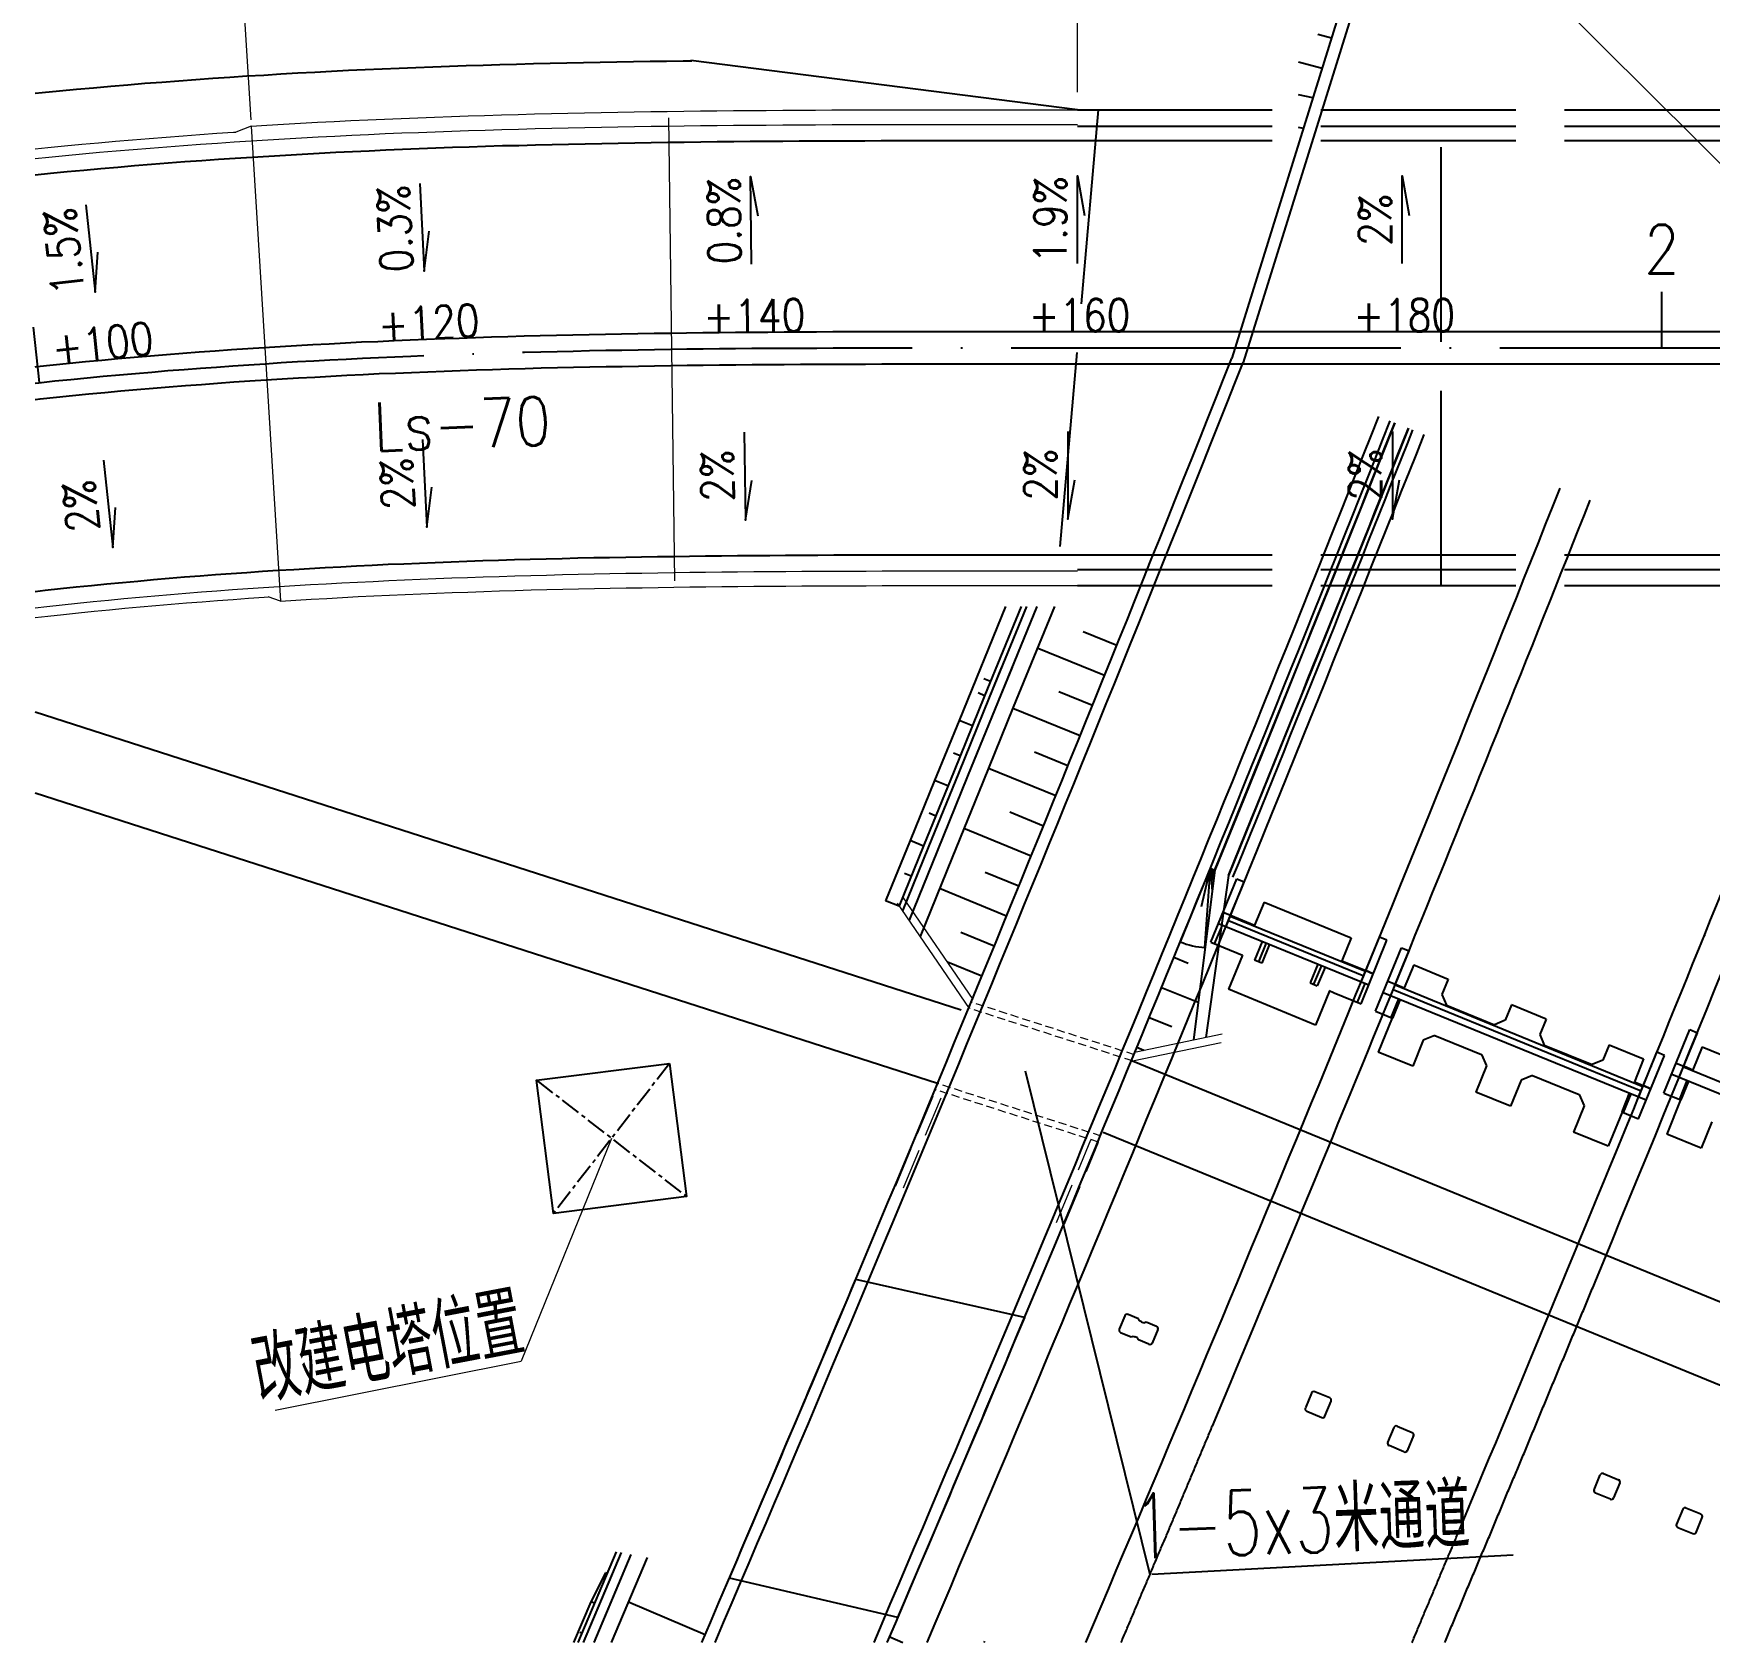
# Model space of a CAD drawing. Header units: millimetres. Extents: x 536322 to 537268, y -176210 to -175465.
# Drawn here: x 536424.3 to 536527.5, y -176041.5 to -175942.4 of the extents above; entities that cross this region are included whole.
import ezdxf
from ezdxf.enums import TextEntityAlignment as Align

# ---------------------------------------------------------------- set-up
doc = ezdxf.new("R2010")
doc.units = ezdxf.units.MM
doc.header["$MEASUREMENT"] = 0
for name, pattern in [('ACAD_ISO02W100', [15, 12, -3]), ('ACAD_ISO04W100', [30, 24, -3, 0, -3]), ('CENTER', [2, 1.25, -0.25, 0.25, -0.25]), ('DASH', [0.35, 0.25, -0.1]), ('HIDDEN', [0.375, 0.25, -0.125])]:
    doc.linetypes.add(name, pattern=pattern)
for name, color, linetype in [('0-文字', 7, 'Continuous'), ('0-段落划分', 2, 'Continuous'), ('canshu', 1, 'Continuous'), ('LMBG-数据', 7, 'Continuous'), ('ql', 7, 'Continuous'), ('station', 6, 'Continuous'), ('zhix', 5, 'ACAD_ISO04W100'), ('分隔带', 3, 'Continuous'), ('桥-立柱', 5, 'Continuous'), ('桥梁', 6, 'Continuous'), ('虚线', 11, 'ACAD_ISO02W100'), ('路基边线', 1, 'Continuous'), ('路面边线', 7, 'Continuous')]:
    doc.layers.add(name, color=color, linetype=linetype)
doc.layers.add('标注', color=4, linetype='Continuous', lineweight=15)
doc.layers.add('隧道', color=6, linetype='Continuous', lineweight=5)
doc.styles.add('GTF_XW', font='simplex1.shx', dxfattribs={"width": 0.7, "bigfont": 'hztxt.shx'})
doc.styles.get("Standard").update_dxf_attribs({"font": 'simplex1.shx', "width": 0.8, "bigfont": 'HZTXT.shx'})

# ---------------------------------------------------------------- blocks, each defined once
blk = doc.blocks.new('LMBG.RZHP..11主线正向')
at = {"layer": 'LMBG-数据', "style": 'GTF_XW', "width": 0.85}
blk.add_attdef('ZRZH', (0.2, -0.2), '', height=0.4, rotation=270, dxfattribs=at)
blk = doc.blocks.new('LMBG.ZXUP..11主线正向')
at = {"layer": 'LMBG-数据', "lineweight": -2}
blk.add_lwpolyline([(-0.54, 0.8), (0.54, 0.8), (0.053, 0.886)], dxfattribs=at)
at = {"layer": 'LMBG-数据', "lineweight": -2, "style": 'GTF_XW', "width": 0.85}
for tag, p in [('ZXCDKD', (0, 1.206)), ('ZXCDPD', (0, 0.468))]:
    blk.add_attdef(tag, text='', height=0.4, rotation=180, dxfattribs=at).set_placement(p, align=Align.MIDDLE)
blk = doc.blocks.new('LMBG.ZXDP..11主线正向')
at = {"layer": 'LMBG-数据', "lineweight": -2}
blk.add_lwpolyline([(0.54, 0.8), (-0.54, 0.8), (-0.053, 0.886)], dxfattribs=at)
at = {"layer": 'LMBG-数据', "lineweight": -2, "style": 'GTF_XW', "width": 0.85}
for tag, p in [('ZXCDKD', (0, 1.206)), ('ZXCDPD', (0, 0.468))]:
    blk.add_attdef(tag, text='', height=0.4, rotation=180, dxfattribs=at).set_placement(p, align=Align.MIDDLE)
blk = doc.blocks.new('LMBG.YXDP..11主线正向')
at = {"layer": 'LMBG-数据', "color": 0, "linetype": 'ByBlock', "lineweight": -2}
blk.add_lwpolyline([(-0.541, 0.683), (0.539, 0.683), (0.052, 0.768)], dxfattribs=at)
at = {"layer": 'LMBG-数据', "color": 0, "linetype": 'ByBlock', "lineweight": -2, "style": 'GTF_XW', "width": 0.85}
for tag, p in [('YXCDKD', (-0.007, 1.063)), ('YXCDPD', (-0.011, 0.344))]:
    blk.add_attdef(tag, text='', height=0.4, rotation=180, dxfattribs=at).set_placement(p, align=Align.MIDDLE)

msp = doc.modelspace()

# ---------------------------------------------------------------- linework, layer by layer
at = {"color": 8, "linetype": 'CENTER'}
for p, q in [((536463.46, -176005.81), (536456.31, -176015.05)), ((536455.27, -176006.85), (536464.51, -176014.01))]:
    msp.add_line(p, q, dxfattribs=at)
at = {"color": 8}
msp.add_lwpolyline([(536463.46, -176005.81), (536464.51, -176014.01), (536456.31, -176015.05), (536455.27, -176006.85)], close=True, dxfattribs=at)
at = {"layer": '0-段落划分', "color": 8}
for p, q in [((536526.59, -175871), (536498.09, -175962.38)), ((536527.37, -175871), (536498.79, -175962.66))]:
    msp.add_line(p, q, dxfattribs=at)
at = {"layer": '0-段落划分', "color": 8, "linetype": 'Continuous'}
for p, q in [((536504.23, -175942.69), (536503.39, -175942.45)), ((536491.01, -175980.08), (536488.93, -175979.23)), ((536490.26, -175981.93), (536486.1, -175980.24)), ((536482.87, -175983.17), (536482.46, -175983)), ((536483.22, -175982.3), (536482.82, -175982.13)), ((536489.51, -175983.78), (536487.43, -175982.94)), ((536488.76, -175985.64), (536484.6, -175983.95)), ((536482.12, -175985.02), (536481.3, -175984.69)), ((536481.36, -175986.87), (536480.95, -175986.7)), ((536488, -175987.49), (536485.93, -175986.65)), ((536487.25, -175989.34), (536483.1, -175987.65)), ((536480.61, -175988.72), (536479.79, -175988.39)), ((536479.86, -175990.58), (536479.45, -175990.41)), ((536486.49, -175991.2), (536484.42, -175990.35)), ((536479.1, -175992.43), (536478.28, -175992.09)), ((536485.74, -175993.05), (536481.59, -175991.35)), ((536478.35, -175994.28), (536477.94, -175994.11)), ((536484.98, -175994.9), (536482.91, -175994.05)), ((536496.77, -175993.79), (536494.92, -175998.33)), ((536497.05, -175993.91), (536495.73, -176004.37)), ((536496.77, -175993.79), (536496.21, -175996.18)), ((536496.77, -175993.79), (536496.41, -175998.68)), ((536497.89, -175994.25), (536496.49, -176004.21)), ((536496.77, -175993.79), (536496.89, -175995.18)), ((536496.77, -175993.79), (536496.97, -175994.58)), ((536496.77, -175993.79), (536497, -175994.33)), ((536496.77, -175993.79), (536497.02, -175994.18)), ((536496.77, -175993.79), (536497.03, -175994.09)), ((536496.77, -175993.79), (536497.04, -175994.01)), ((536496.77, -175993.79), (536497.05, -175993.96)), ((536496.77, -175993.79), (536497.05, -175993.91)), ((536484.22, -175996.75), (536480.09, -175995.05)), ((536477.6, -175996.14), (536476.77, -175995.8)), ((536483.46, -175998.6), (536481.4, -175997.75)), ((536494.53, -175999.28), (536495.41, -175999.63)), ((536482.7, -176000.45), (536480.59, -175999.58)), ((536493.77, -176001.13), (536496.02, -176002.05)), ((536493.01, -176002.98), (536494.39, -176003.54)), ((536492.25, -176004.82), (536492.68, -176005)), ((536459.61, -176037.22), (536459.51, -176037.18)), ((536458.83, -176039.06), (536458.62, -176038.97)), ((536465.65, -176041.01), (536460.93, -176038.98)), ((536458.05, -176040.9), (536457.94, -176040.86)), ((536477.02, -176041.13), (536477.82, -176041.47))]:
    msp.add_line(p, q, dxfattribs=at)
at = {"layer": '0-段落划分', "color": 8, "linetype": 'Continuous', "flags": 128}
for points in [[(536508.13, -175966.37), (536506.29, -175971), (536504.44, -175975.63), (536502.58, -175980.25), (536500.72, -175984.87), (536498.85, -175989.49), (536498.85, -175989.49)], [(536508.13, -175966.37), (536506.29, -175971), (536504.44, -175975.63), (536502.58, -175980.25), (536500.72, -175984.87), (536498.85, -175989.49), (536498.85, -175989.49)], [(536508.97, -175966.7), (536507.13, -175971.33), (536505.28, -175975.96), (536503.42, -175980.59), (536501.55, -175985.21), (536499.68, -175989.83), (536499.68, -175989.83)], [(536508.97, -175966.7), (536507.13, -175971.33), (536505.28, -175975.96), (536503.42, -175980.59), (536501.55, -175985.21), (536499.68, -175989.83), (536499.68, -175989.83)], [(536484.16, -175977.67), (536481.3, -175984.69), (536479.79, -175988.39), (536478.28, -175992.09), (536476.77, -175995.8)], [(536485.12, -175977.67), (536482.87, -175983.17), (536482.87, -175983.17)], [(536485.44, -175977.67), (536483.15, -175983.28), (536483.15, -175983.28)], [(536486.09, -175977.67), (536483.7, -175983.5), (536483.7, -175983.5)], [(536487.17, -175977.67), (536484.63, -175983.88), (536484.63, -175983.88)], [(536483.91, -175981.41), (536483.15, -175983.28), (536483.15, -175983.28)], [(536484.56, -175981.42), (536483.7, -175983.5), (536483.7, -175983.5)], [(536482.87, -175983.17), (536480.99, -175987.79), (536479.11, -175992.41), (536477.61, -175996.11)], [(536483.15, -175983.28), (536481.27, -175987.9), (536479.39, -175992.52), (536477.81, -175996.41)], [(536483.7, -175983.5), (536481.82, -175988.13), (536479.95, -175992.75), (536478.22, -175997)], [(536484.63, -175983.88), (536482.75, -175988.5), (536480.87, -175993.13), (536478.9, -175997.99)], [(536498.85, -175989.49), (536497.05, -175993.91)], [(536498.85, -175989.49), (536497.05, -175993.91)], [(536499.68, -175989.83), (536497.89, -175994.25)], [(536499.68, -175989.83), (536497.89, -175994.25)], [(536460.17, -176035.89), (536457.81, -176041.47)], [(536460.47, -176035.94), (536458.14, -176041.47)], [(536461.08, -176036.06), (536458.79, -176041.47)], [(536462.08, -176036.24), (536459.87, -176041.47)], [(536459.51, -176037.18), (536458.62, -176038.97), (536457.54, -176041.47)], [(536459.89, -176037.34), (536458.14, -176041.47)], [(536460.44, -176037.57), (536458.79, -176041.47)], [(536482.86, -176041.38), (536482.82, -176041.47)]]:
    msp.add_lwpolyline(points, dxfattribs=at)
at = {"layer": '0-段落划分', "color": 8, "flags": 128}
for points in [[(536511.21, -176041.47, -0.000005), (536511.25, -176041.38, -0.000024), (536511.42, -176040.97, -0.000025), (536511.59, -176040.56, -0.000025), (536511.77, -176040.15, -0.000025), (536511.94, -176039.75, -0.000025), (536512.11, -176039.34, -0.000025), (536512.28, -176038.93, -0.000026), (536512.45, -176038.52, -0.000026), (536512.62, -176038.11, -0.000026), (536512.8, -176037.7, -0.000026), (536512.97, -176037.29, -0.000026), (536513.14, -176036.88, -0.000027), (536513.31, -176036.47, -0.000027), (536513.48, -176036.06, -0.000027), (536513.65, -176035.66, -0.000027), (536513.83, -176035.25, -0.000027), (536514, -176034.84, -0.000027), (536514.17, -176034.43, -0.000028), (536514.34, -176034.02, -0.000028), (536514.51, -176033.61, -0.000028), (536514.68, -176033.2, -0.000028), (536514.85, -176032.79, -0.000028), (536515.02, -176032.38, -0.000029), (536515.19, -176031.97, -0.000029), (536515.37, -176031.56, -0.000029), (536515.54, -176031.15, -0.000029), (536515.71, -176030.75, -0.000029), (536515.88, -176030.34, -0.00003), (536516.05, -176029.93, -0.00003), (536516.22, -176029.52, -0.00003), (536516.39, -176029.11, -0.00003), (536516.56, -176028.7, -0.00003), (536516.73, -176028.29, -0.000031), (536516.9, -176027.88, -0.000031), (536517.07, -176027.47, -0.000031), (536517.24, -176027.06, -0.000031), (536517.41, -176026.65, -0.000031), (536517.58, -176026.24, -0.000032), (536517.75, -176025.83, -0.000032), (536517.92, -176025.42, -0.000032), (536518.09, -176025.01, -0.000032), (536518.26, -176024.6, -0.000032), (536518.43, -176024.2, -0.000033), (536518.6, -176023.79, -0.000033), (536518.77, -176023.38, -0.000033), (536518.94, -176022.97, -0.000033), (536519.11, -176022.56, -0.000033), (536519.28, -176022.15, -0.000033), (536519.45, -176021.74, -0.000034), (536519.62, -176021.33, -0.000034), (536519.79, -176020.92, -0.000034), (536519.96, -176020.51, -0.000034), (536520.13, -176020.1, -0.000034), (536520.3, -176019.69, -0.000035), (536520.47, -176019.28)], [(536491.28, -176041.47, -0.000006), (536491.31, -176041.39, -0.000024), (536491.46, -176041.03, -0.000025), (536491.62, -176040.67, -0.000025), (536491.77, -176040.32, -0.000025), (536491.92, -176039.96, -0.000025), (536492.07, -176039.6, -0.000025), (536492.22, -176039.24, -0.000025), (536492.37, -176038.89, -0.000026), (536492.52, -176038.53, -0.000026), (536492.68, -176038.17, -0.000026), (536492.83, -176037.81, -0.000026), (536492.98, -176037.46, -0.000026), (536493.13, -176037.1, -0.000026), (536493.28, -176036.74, -0.000027), (536493.43, -176036.39, -0.000027), (536493.58, -176036.03, -0.000027), (536493.73, -176035.67, -0.000027), (536493.88, -176035.31, -0.000027), (536494.04, -176034.96, -0.000027), (536494.19, -176034.6, -0.000028), (536494.34, -176034.24, -0.000028), (536494.49, -176033.88, -0.000028), (536494.64, -176033.53, -0.000028), (536494.79, -176033.17, -0.000028), (536494.94, -176032.81, -0.000028), (536495.09, -176032.45, -0.000029), (536495.24, -176032.1, -0.000029), (536495.39, -176031.74, -0.000029), (536495.54, -176031.38, -0.000029), (536495.69, -176031.02, -0.000029), (536495.84, -176030.67, -0.000029), (536495.99, -176030.31, -0.00003), (536496.14, -176029.95, -0.00003), (536496.29, -176029.59, -0.00003), (536496.44, -176029.23, -0.00003), (536496.59, -176028.88, -0.00003), (536496.74, -176028.52, -0.00003), (536496.89, -176028.16)], [(536509.19, -176041.47, -0.000007), (536509.24, -176041.37, -0.000027), (536509.39, -176041.02, -0.000028), (536509.54, -176040.66, -0.000028), (536509.69, -176040.3, -0.000028), (536509.84, -176039.94, -0.000028), (536509.99, -176039.58, -0.000028), (536510.14, -176039.22, -0.000028), (536510.3, -176038.86, -0.000029), (536510.45, -176038.5, -0.000029), (536510.6, -176038.14, -0.000029), (536510.75, -176037.78, -0.000029), (536510.9, -176037.42, -0.000029), (536511.05, -176037.06, -0.000029), (536511.2, -176036.7, -0.00003), (536511.35, -176036.34, -0.00003), (536511.51, -176035.99, -0.00003), (536511.66, -176035.63, -0.00003), (536511.81, -176035.27, -0.00003), (536511.96, -176034.91, -0.00003), (536512.11, -176034.55)]]:
    msp.add_lwpolyline(points, format="xyb", dxfattribs=at)
at = {"layer": '0-段落划分', "color": 8}
for radius, start in [(3149, 336.79422), (3149.75, 336.80007), (3158.75, 336.87002), (3159.5, 336.87583), (3161.75, 336.89324), (3161, 337.8129), (3170.75, 336.96261), (3172.75, 337.23883), (3189.25, 337.23883), (3191.1, 337.54965)]:
    msp.add_arc((533571.22, -174800.65), radius, start, 338.35103, dxfattribs=at)
at = {"layer": '0-段落划分', "color": 8, "linetype": 'Continuous'}
for centre, radius, start, end in [((533571.22, -174800.65), 3159.8, 337.81275, 338.35103), ((533571.22, -174800.65), 3160.7, 337.81275, 338.35103), ((536496.77, -175993.79), 4.9, 247.7683, 266.1953)]:
    msp.add_arc(centre, radius, start, end, dxfattribs=at)
for p in [(536527.21, -175997.93), (536523.93, -176005.99)]:
    msp.add_point(p, dxfattribs=at)
at = {"layer": 'ql', "color": 8, "linetype": 'Continuous'}
for p, q in [((536485.33, -176021.46), (536474.94, -176019.11)), ((536477.53, -176039.93), (536467.15, -176037.51))]:
    msp.add_line(p, q, dxfattribs=at)
for radius, start, end in [(3149, 336.87257, 337.23614), (3159.5, 336.90616, 337.26974)]:
    msp.add_arc((533571.22, -174800.65), radius, start, end, dxfattribs=at)
at = {"layer": 'station', "color": 8}
for p, q in [((536524.58, -175961.74), (536524.58, -175958.31)), ((536424.64, -175963.89), (536424.28, -175960.48))]:
    msp.add_line(p, q, dxfattribs=at)
at = {"layer": 'zhix', "color": 8, "flags": 128}
msp.add_lwpolyline([(536424.38, -175963.92), (536424.6, -175963.9), (536425.59, -175963.79), (536426.59, -175963.69), (536427.58, -175963.59), (536428.58, -175963.5), (536429.57, -175963.41), (536430.57, -175963.32), (536431.56, -175963.24), (536432.56, -175963.15), (536433.56, -175963.08), (536434.56, -175963), (536435.55, -175962.93), (536436.55, -175962.86), (536437.55, -175962.79), (536438.55, -175962.73), (536439.54, -175962.66), (536440.54, -175962.6), (536441.54, -175962.55), (536442.54, -175962.49), (536443.54, -175962.44), (536444.54, -175962.39), (536445.54, -175962.35), (536446.53, -175962.3), (536447.53, -175962.26), (536448.53, -175962.22), (536449.53, -175962.18), (536450.53, -175962.14), (536451.53, -175962.11), (536452.53, -175962.08), (536453.53, -175962.05), (536454.53, -175962.02), (536455.53, -175961.99), (536456.53, -175961.97), (536457.53, -175961.95), (536458.53, -175961.92), (536459.53, -175961.9), (536460.53, -175961.89), (536461.53, -175961.87), (536462.53, -175961.85), (536463.53, -175961.84), (536464.53, -175961.82), (536465.53, -175961.81), (536466.53, -175961.8), (536467.53, -175961.79), (536468.53, -175961.78), (536469.53, -175961.78), (536470.53, -175961.77), (536471.53, -175961.76), (536472.53, -175961.76), (536473.53, -175961.75), (536474.53, -175961.75), (536475.53, -175961.75), (536476.53, -175961.74), (536477.53, -175961.74), (536478.53, -175961.74), (536479.53, -175961.74), (536480.53, -175961.74), (536481.53, -175961.74), (536482.53, -175961.74), (536483.53, -175961.74), (536484.53, -175961.74), (536485.53, -175961.74), (536657.12, -175961.74)], dxfattribs=at)
at = {"layer": '分隔带', "color": 8}
for p, q in [((536488.58, -175947.09), (536464.78, -175944.06)), ((536491.98, -176005.66), (536550.77, -176029.76))]:
    msp.add_line(p, q, dxfattribs=at)
at = {"layer": '分隔带', "color": 8, "flags": 128}
for points in [[(536424.38, -175946.07), (536424.82, -175946.03), (536425.88, -175945.93), (536426.93, -175945.83), (536427.98, -175945.73), (536429.04, -175945.64), (536430.09, -175945.55), (536431.14, -175945.46), (536432.19, -175945.38), (536433.24, -175945.3), (536434.29, -175945.22), (536435.33, -175945.15), (536436.38, -175945.08), (536437.43, -175945.01), (536438.47, -175944.95), (536439.52, -175944.88), (536440.56, -175944.82), (536441.6, -175944.77), (536442.64, -175944.71), (536443.68, -175944.66), (536444.72, -175944.61), (536445.76, -175944.57), (536446.8, -175944.52), (536447.84, -175944.48), (536448.87, -175944.44), (536449.91, -175944.41), (536450.94, -175944.37), (536451.98, -175944.34), (536453.01, -175944.31), (536454.04, -175944.28), (536455.07, -175944.25), (536456.1, -175944.22), (536457.13, -175944.2), (536458.16, -175944.18), (536459.18, -175944.16), (536460.21, -175944.14), (536461.24, -175944.12), (536462.26, -175944.1), (536463.28, -175944.09), (536464.3, -175944.08), (536464.83, -175944.07)], [(536424.38, -175962.91), (536424.49, -175962.9), (536425.49, -175962.8), (536426.49, -175962.7), (536427.48, -175962.6), (536428.48, -175962.5), (536429.48, -175962.41), (536430.48, -175962.32), (536431.48, -175962.24), (536432.48, -175962.16), (536433.48, -175962.08), (536434.48, -175962), (536435.48, -175961.93), (536436.48, -175961.86), (536437.48, -175961.79), (536438.48, -175961.73), (536439.48, -175961.67), (536440.48, -175961.61), (536441.49, -175961.55), (536442.49, -175961.5), (536443.49, -175961.44), (536444.49, -175961.39), (536445.49, -175961.35), (536446.49, -175961.3), (536447.49, -175961.26), (536448.49, -175961.22), (536449.49, -175961.18), (536450.5, -175961.15), (536451.5, -175961.11), (536452.5, -175961.08), (536453.5, -175961.05), (536454.5, -175961.02), (536455.5, -175960.99), (536456.5, -175960.97), (536457.51, -175960.95), (536458.51, -175960.92), (536459.51, -175960.9), (536460.51, -175960.89), (536461.51, -175960.87), (536462.51, -175960.85), (536463.51, -175960.84), (536464.51, -175960.82), (536465.52, -175960.81), (536466.52, -175960.8), (536467.52, -175960.79), (536468.52, -175960.78), (536469.52, -175960.78), (536470.52, -175960.77), (536471.52, -175960.76), (536472.52, -175960.76), (536473.52, -175960.75), (536474.52, -175960.75), (536475.52, -175960.75), (536476.52, -175960.74), (536477.52, -175960.74), (536478.53, -175960.74), (536479.53, -175960.74), (536480.53, -175960.74), (536481.53, -175960.74), (536482.53, -175960.74), (536483.53, -175960.74), (536484.53, -175960.74), (536485.53, -175960.74), (536657.12, -175960.74)], [(536424.38, -175964.93), (536424.7, -175964.89), (536425.69, -175964.79), (536426.68, -175964.69), (536427.68, -175964.59), (536428.67, -175964.49), (536429.66, -175964.4), (536430.65, -175964.32), (536431.65, -175964.23), (536432.64, -175964.15), (536433.64, -175964.07), (536434.63, -175964), (536435.62, -175963.92), (536436.62, -175963.85), (536437.61, -175963.79), (536438.61, -175963.72), (536439.6, -175963.66), (536440.6, -175963.6), (536441.6, -175963.55), (536442.59, -175963.49), (536443.59, -175963.44), (536444.58, -175963.39), (536445.58, -175963.34), (536446.58, -175963.3), (536447.57, -175963.26), (536448.57, -175963.22), (536449.57, -175963.18), (536450.57, -175963.14), (536451.56, -175963.11), (536452.56, -175963.08), (536453.56, -175963.05), (536454.56, -175963.02), (536455.55, -175962.99), (536456.55, -175962.97), (536457.55, -175962.95), (536458.55, -175962.92), (536459.55, -175962.9), (536460.55, -175962.89), (536461.54, -175962.87), (536462.54, -175962.85), (536463.54, -175962.84), (536464.54, -175962.82), (536465.54, -175962.81), (536466.54, -175962.8), (536467.54, -175962.79), (536468.54, -175962.78), (536469.53, -175962.78), (536470.53, -175962.77), (536471.53, -175962.76), (536472.53, -175962.76), (536473.53, -175962.75), (536474.53, -175962.75), (536475.53, -175962.75), (536476.53, -175962.74), (536477.53, -175962.74), (536478.53, -175962.74), (536479.53, -175962.74), (536480.53, -175962.74), (536481.53, -175962.74), (536482.53, -175962.74), (536483.53, -175962.74), (536484.53, -175962.74), (536485.53, -175962.74), (536657.12, -175962.74)], [(536481.42, -176002.53), (536424.38, -175984.19)]]:
    msp.add_lwpolyline(points, dxfattribs=at)
at = {"layer": '标注', "color": 8, "linetype": 'ByBlock'}
for p, q in [((536488.58, -175946), (536488.58, -175920.53)), ((536459.89, -176010.43), (536454.32, -176024.14)), ((536439.16, -176027.17), (536454.32, -176024.14))]:
    msp.add_line(p, q, dxfattribs=at)
at = {"layer": '标注', "color": 8}
msp.add_line((536436.37, -175926.83), (536437.67, -175947.7), dxfattribs=at)
at = {"layer": '桥-立柱', "color": 8, "linetype": 'Continuous'}
for p, q in [((536496.8, -175998.35), (536498.4, -175994.45)), ((536497.74, -175997.38), (536498.86, -175994.64)), ((536498.4, -175994.45), (536498.86, -175994.64)), ((536500.08, -175995.88), (536499.5, -175997.3)), ((536500.08, -175995.88), (536505.45, -175998.08)), ((536497.03, -175998.45), (536497.51, -175997.29)), ((536497.27, -175997.19), (536506.53, -176000.98)), ((536497.56, -175996.5), (536498.02, -175996.69)), ((536497.89, -175997.01), (536506.22, -176000.42)), ((536498, -175996.74), (536506.33, -176000.14)), ((536498.02, -175996.69), (536499.5, -175997.3)), ((536496.8, -175998.35), (536498.76, -175999.15)), ((536499.97, -175998.3), (536499.49, -175999.45)), ((536500.2, -175998.39), (536499.73, -175999.55)), ((536500.42, -175998.48), (536499.94, -175999.64)), ((536505.45, -175998.08), (536504.87, -175999.49)), ((536506.06, -176002.14), (536507.65, -175998.23)), ((536506.07, -176000.79), (536507.19, -175998.04)), ((536507.65, -175998.23), (536507.19, -175998.04)), ((536498.75, -175999.15), (536497.88, -176001.25)), ((536499.94, -175999.64), (536499.49, -175999.45)), ((536504.87, -175999.49), (536506.35, -176000.1)), ((536506.95, -176002.6), (536508.55, -175998.69)), ((536507.89, -176001.63), (536509.01, -175998.88)), ((536508.55, -175998.69), (536509.01, -175998.88)), ((536503.39, -175999.7), (536502.92, -176000.85)), ((536503.61, -175999.78), (536503.13, -176000.94)), ((536503.84, -175999.88), (536503.36, -176001.04)), ((536506.35, -176000.1), (536506.81, -176000.29)), ((536506.81, -176000.29), (536506.35, -176000.1)), ((536509.3, -175999.75), (536508.72, -176001.16)), ((536509.3, -175999.75), (536511.43, -176000.62)), ((536503.25, -176003.45), (536497.88, -176001.25)), ((536502.92, -176000.85), (536503.36, -176001.04)), ((536504.11, -176001.34), (536503.25, -176003.45)), ((536504.1, -176001.33), (536504.39, -176001.46)), ((536504.39, -176001.46), (536506.06, -176002.14)), ((536505.83, -176002.04), (536506.3, -176000.89)), ((536507.42, -176001.44), (536523.62, -176008.06)), ((536507.71, -176000.75), (536508.17, -176000.94)), ((536508.04, -176001.26), (536523.31, -176007.51)), ((536508.15, -176000.98), (536523.42, -176007.23)), ((536508.17, -176000.93), (536508.72, -176001.16)), ((536511.43, -176000.62), (536511.04, -176001.57)), ((536511.04, -176001.57), (536511.32, -176002.22)), ((536506.95, -176002.6), (536507.99, -176003.02)), ((536508.37, -176001.83), (536507.89, -176002.98)), ((536508.46, -176001.86), (536507.99, -176003.02)), ((536511.32, -176002.22), (536514.28, -176003.43)), ((536515.32, -176002.21), (536514.93, -176003.16)), ((536517.45, -176003.08), (536515.32, -176002.21)), ((536507.97, -176003.01), (536507.11, -176005.12)), ((536514.93, -176003.16), (536514.28, -176003.43)), ((536517.45, -176003.08), (536517.06, -176004.03)), ((536509.89, -176004.38), (536509.24, -176005.99)), ((536510.6, -176004.09), (536509.89, -176004.38)), ((536510.6, -176004.09), (536513.48, -176005.27)), ((536517.06, -176004.03), (536517.33, -176004.68)), ((536517.33, -176004.68), (536520.29, -176005.89)), ((536521.33, -176004.67), (536520.95, -176005.62)), ((536521.33, -176004.67), (536523.46, -176005.54)), ((536524.71, -176007.64), (536526.31, -176003.73)), ((536525.65, -176006.67), (536526.77, -176003.92)), ((536526.31, -176003.73), (536526.77, -176003.92)), ((536509.24, -176005.99), (536507.11, -176005.12)), ((536513.48, -176005.27), (536513.78, -176005.97)), ((536520.95, -176005.62), (536520.29, -176005.89)), ((536523.46, -176005.54), (536522.89, -176006.95)), ((536523.15, -176009.22), (536524.74, -176005.32)), ((536523.16, -176007.88), (536524.28, -176005.13)), ((536524.74, -176005.32), (536524.28, -176005.13)), ((536527.06, -176004.79), (536526.49, -176006.2)), ((536527.06, -176004.79), (536529.19, -176005.66)), ((536513.78, -176005.97), (536513.12, -176007.58)), ((536516.61, -176006.55), (536515.91, -176006.84)), ((536516.61, -176006.55), (536519.5, -176007.73)), ((536525.19, -176006.48), (536541.39, -176013.08)), ((536525.47, -176005.79), (536525.93, -176005.98)), ((536525.91, -176006.02), (536541.19, -176012.24)), ((536525.93, -176005.97), (536526.49, -176006.2)), ((536515.25, -176008.45), (536513.12, -176007.58)), ((536515.91, -176006.84), (536515.25, -176008.45)), ((536519.5, -176007.73), (536519.8, -176008.43)), ((536522.58, -176007.64), (536522.11, -176008.8)), ((536522.68, -176007.68), (536522.2, -176008.84)), ((536522.89, -176006.95), (536523.44, -176007.18)), ((536523.44, -176007.18), (536523.9, -176007.37)), ((536523.9, -176007.37), (536523.44, -176007.18)), ((536524.71, -176007.64), (536525.75, -176008.06)), ((536526.13, -176006.87), (536525.66, -176008.02)), ((536526.22, -176006.9), (536525.75, -176008.06)), ((536519.8, -176008.43), (536519.14, -176010.04)), ((536522.13, -176008.81), (536521.27, -176010.91)), ((536522.11, -176008.8), (536522.41, -176008.92)), ((536525.73, -176008.05), (536524.88, -176010.16)), ((536522.41, -176008.92), (536523.15, -176009.22)), ((536527.66, -176009.42), (536527.01, -176011.03)), ((536521.27, -176010.91), (536519.14, -176010.04)), ((536527.01, -176011.03), (536524.88, -176010.16)), ((536491.51, -176021.35), (536491.16, -176022.18)), ((536492.35, -176021.54), (536491.7, -176021.27)), ((536492.4, -176021.67), (536492.35, -176021.54)), ((536492.54, -176021.73), (536492.4, -176021.67)), ((536492.54, -176021.73), (536492.68, -176021.79)), ((536492.68, -176021.79), (536492.81, -176021.73)), ((536492.81, -176021.73), (536493.46, -176022)), ((536493.54, -176022.2), (536493.19, -176023.03)), ((536491.24, -176022.38), (536491.89, -176022.65)), ((536491.89, -176022.65), (536492.02, -176022.6)), ((536492.02, -176022.6), (536492.15, -176022.65)), ((536492.29, -176022.71), (536492.15, -176022.65)), ((536492.35, -176022.84), (536492.29, -176022.71)), ((536492.99, -176023.11), (536492.35, -176022.84)), ((536503.01, -176026.11), (536502.63, -176027.03)), ((536504.13, -176026.41), (536503.21, -176026.03)), ((536502.71, -176027.23), (536503.63, -176027.61)), ((536503.83, -176027.53), (536504.21, -176026.61)), ((536507.7, -176029.15), (536508.09, -176028.23)), ((536508.28, -176028.15), (536509.21, -176028.54)), ((536508.7, -176029.74), (536507.78, -176029.35)), ((536509.29, -176028.73), (536508.9, -176029.66)), ((536520.41, -176032.07), (536520.79, -176031.15)), ((536520.99, -176031.07), (536521.91, -176031.45)), ((536521.41, -176032.65), (536520.49, -176032.27)), ((536521.99, -176031.65), (536521.61, -176032.57)), ((536525.87, -176033.27), (536525.49, -176034.19)), ((536526.99, -176033.57), (536526.07, -176033.19)), ((536525.57, -176034.39), (536526.49, -176034.77)), ((536526.69, -176034.69), (536527.07, -176033.77))]:
    msp.add_line(p, q, dxfattribs=at)
for centre, start, end in [((536491.3, -176022.24), 157.3066, 247.3066), ((536491.64, -176021.41), 67.3066, 157.3066), ((536493.4, -176022.14), 337.3066, 67.3066), ((536493.05, -176022.97), 247.3066, 337.3066), ((536503.15, -176026.17), 67.3066, 157.3066), ((536502.76, -176027.09), 157.3066, 247.3066), ((536504.07, -176026.55), 337.3066, 67.3066), ((536503.69, -176027.48), 247.3066, 337.3066), ((536508.22, -176028.29), 67.3066, 157.3066), ((536507.84, -176029.21), 157.3066, 247.3066), ((536509.15, -176028.68), 337.3066, 67.3066), ((536508.76, -176029.6), 247.3066, 337.3066), ((536520.93, -176031.21), 67.3607, 157.3607), ((536521.86, -176031.59), 337.3607, 67.3607), ((536520.55, -176032.13), 157.3607, 247.3607), ((536521.47, -176032.51), 247.3607, 337.3607), ((536526.01, -176033.32), 67.3607, 157.3607), ((536526.93, -176033.71), 337.3607, 67.3607), ((536525.62, -176034.25), 157.3607, 247.3607), ((536526.55, -176034.63), 247.3607, 337.3607)]:
    msp.add_arc(centre, 0.15, start, end, dxfattribs=at)
at = {"layer": '桥梁', "color": 8}
for p, q in [((536485.37, -176006.26), (536493.05, -176037.28)), ((536515.43, -176036.1), (536493.17, -176037.28))]:
    msp.add_line(p, q, dxfattribs=at)
at = {"layer": '虚线', "color": 8}
for p, q in [((536489.86, -175947.09), (536487.29, -175976.39)), ((536488.58, -175947.09), (536600.58, -175947.09)), ((536510.98, -175976.39), (536510.98, -175947.09)), ((536488.58, -175976.39), (536600.58, -175976.39))]:
    msp.add_line(p, q, dxfattribs=at)
at = {"layer": '虚线', "color": 8, "flags": 128}
for points in [[(536488.58, -175948.09), (536601.58, -175948.09)], [(536488.58, -175948.99), (536601.58, -175948.99)], [(536488.58, -175974.49), (536600.58, -175974.49)], [(536488.58, -175975.39), (536600.58, -175975.39)]]:
    msp.add_lwpolyline(points, dxfattribs=at)
at = {"layer": '路基边线', "color": 8}
for p, q in [((536503.65, -175944.55), (536502.21, -175944.15)), ((536503.09, -175946.35), (536502.21, -175946.17)), ((536502.5, -175948.25), (536502.21, -175948.19)), ((536490.17, -176010.05), (536548.96, -176034.15))]:
    msp.add_line(p, q, dxfattribs=at)
at = {"layer": '路基边线', "color": 8, "flags": 128}
msp.add_lwpolyline([(536479.97, -176007.05), (536424.38, -175989.18)], dxfattribs=at)
at = {"layer": '路面边线', "color": 8, "flags": 128}
for points in [[(536424.38, -175951.1), (536425.32, -175951), (536426.36, -175950.9), (536427.39, -175950.8), (536428.43, -175950.71), (536429.47, -175950.62), (536430.5, -175950.53), (536431.54, -175950.44), (536432.57, -175950.36), (536433.61, -175950.28), (536434.64, -175950.21), (536435.68, -175950.14), (536436.71, -175950.07), (536437.74, -175950), (536438.77, -175949.94), (536439.8, -175949.88), (536440.84, -175949.82), (536441.87, -175949.76), (536442.9, -175949.71), (536443.92, -175949.66), (536444.95, -175949.61), (536445.98, -175949.56), (536447.01, -175949.52), (536448.03, -175949.48), (536449.06, -175949.44), (536450.08, -175949.4), (536451.11, -175949.37), (536452.13, -175949.33), (536453.16, -175949.3), (536454.18, -175949.28), (536455.2, -175949.25), (536456.22, -175949.22), (536457.24, -175949.2), (536458.26, -175949.18), (536459.28, -175949.16), (536460.3, -175949.14), (536461.32, -175949.12), (536462.33, -175949.1), (536463.35, -175949.09), (536464.37, -175949.08), (536465.38, -175949.06), (536466.4, -175949.05), (536467.41, -175949.04), (536468.42, -175949.03), (536469.43, -175949.03), (536470.44, -175949.02), (536471.45, -175949.01), (536472.46, -175949.01), (536473.47, -175949), (536474.48, -175949), (536475.49, -175949), (536476.49, -175948.99), (536477.5, -175948.99), (536478.51, -175948.99), (536479.51, -175948.99), (536480.52, -175948.99), (536481.52, -175948.99), (536482.52, -175948.99), (536483.52, -175948.99), (536484.53, -175948.99), (536485.53, -175948.99), (536488.58, -175948.99)], [(536424.38, -175976.75), (536425, -175976.68), (536425.95, -175976.57), (536426.9, -175976.47), (536427.85, -175976.38), (536428.8, -175976.28), (536429.76, -175976.19), (536430.71, -175976.11), (536431.67, -175976.02), (536432.63, -175975.94), (536433.58, -175975.86), (536434.54, -175975.79), (536435.5, -175975.71), (536436.46, -175975.64), (536437.42, -175975.58), (536438.39, -175975.51), (536439.35, -175975.45), (536440.31, -175975.39), (536441.28, -175975.33), (536442.25, -175975.28), (536443.21, -175975.23), (536444.18, -175975.18), (536445.15, -175975.13), (536446.12, -175975.08), (536447.09, -175975.04), (536448.06, -175975), (536449.03, -175974.96), (536450, -175974.92), (536450.98, -175974.89), (536451.95, -175974.85), (536452.93, -175974.82), (536453.9, -175974.79), (536454.88, -175974.77), (536455.86, -175974.74), (536456.84, -175974.72), (536457.81, -175974.69), (536458.79, -175974.67), (536459.77, -175974.65), (536460.76, -175974.63), (536461.74, -175974.62), (536462.72, -175974.6), (536463.7, -175974.59), (536464.69, -175974.57), (536465.67, -175974.56), (536466.66, -175974.55), (536467.65, -175974.54), (536468.64, -175974.53), (536469.63, -175974.53), (536470.61, -175974.52), (536471.6, -175974.51), (536472.59, -175974.51), (536473.58, -175974.5), (536474.58, -175974.5), (536475.57, -175974.5), (536476.56, -175974.49), (536477.55, -175974.49), (536478.55, -175974.49), (536479.54, -175974.49), (536480.54, -175974.49), (536481.53, -175974.49), (536482.53, -175974.49), (536483.53, -175974.49), (536484.53, -175974.49), (536485.53, -175974.49), (536488.58, -175974.49)]]:
    msp.add_lwpolyline(points, dxfattribs=at)
at = {"layer": '隧道', "color": 0}
msp.add_line((536539.58, -175961.74), (536487.86, -175910.28), dxfattribs=at)
at = {"layer": '隧道', "color": 8}
for p, q in [((536463.39, -175947.59), (536463.76, -175976.09)), ((536437.69, -175948.1), (536436.75, -175948.46)), ((536437.69, -175948.1), (536439.5, -175977.34)), ((536439.5, -175977.34), (536438.74, -175977.09))]:
    msp.add_line(p, q, dxfattribs=at)
at = {"layer": '隧道', "color": 8, "ltscale": 10}
for p, q in [((536481.94, -176002.43), (536477.5, -175995.95)), ((536482.16, -176001.87), (536477.83, -175995.56)), ((536491.98, -176005.66), (536497.43, -176004.53)), ((536492.21, -176005.1), (536497.5, -176004))]:
    msp.add_line(p, q, dxfattribs=at)
at = {"layer": '隧道', "color": 8, "linetype": 'HIDDEN', "ltscale": 2}
for p, q in [((536491.98, -176005.66), (536481.95, -176002.43)), ((536492.1, -176005.28), (536482.07, -176002.05)), ((536489.89, -176010.66), (536479.86, -176007.44)), ((536490.05, -176010.29), (536480.02, -176007.07))]:
    msp.add_line(p, q, dxfattribs=at)
at = {"layer": '隧道', "color": 8, "linetype": 'DASH', "ltscale": 10}
for p, q in [((536477.39, -176013.36), (536479.86, -176007.44)), ((536477.88, -176013.47), (536480.34, -176007.59)), ((536487.29, -176015.6), (536489.42, -176010.51)), ((536487.79, -176015.71), (536489.89, -176010.66))]:
    msp.add_line(p, q, dxfattribs=at)
at = {"layer": '隧道', "color": 8, "flags": 128}
for points in [[(536437.69, -175948.1), (536438.66, -175948.04), (536439.69, -175947.98), (536440.73, -175947.92), (536441.77, -175947.86), (536442.8, -175947.81), (536443.83, -175947.76), (536444.87, -175947.71), (536445.9, -175947.67), (536446.93, -175947.62), (536447.96, -175947.58), (536448.99, -175947.54), (536450.02, -175947.5), (536451.05, -175947.47), (536452.07, -175947.44), (536453.1, -175947.4), (536454.13, -175947.38), (536455.15, -175947.35), (536456.18, -175947.32), (536457.2, -175947.3), (536458.22, -175947.28), (536459.24, -175947.26), (536460.27, -175947.24), (536461.29, -175947.22), (536462.31, -175947.2), (536463.32, -175947.19), (536464.34, -175947.18), (536465.36, -175947.16), (536466.38, -175947.15), (536467.39, -175947.14), (536468.4, -175947.13), (536469.41, -175947.13), (536470.43, -175947.12), (536471.44, -175947.11), (536472.45, -175947.11), (536473.46, -175947.1), (536474.47, -175947.1), (536475.48, -175947.1), (536476.49, -175947.09), (536477.5, -175947.09), (536478.5, -175947.09), (536479.51, -175947.09), (536480.51, -175947.09), (536481.52, -175947.09), (536482.52, -175947.09), (536483.52, -175947.09), (536484.53, -175947.09), (536485.53, -175947.09), (536488.58, -175947.09)], [(536424.38, -175950.09), (536425.22, -175950.01), (536426.26, -175949.91), (536427.3, -175949.81), (536428.34, -175949.71), (536429.38, -175949.62), (536430.42, -175949.53), (536431.46, -175949.45), (536432.5, -175949.37), (536433.53, -175949.29), (536434.57, -175949.21), (536435.61, -175949.14), (536436.64, -175949.07), (536437.68, -175949), (536438.71, -175948.94), (536439.75, -175948.88), (536440.78, -175948.82), (536441.81, -175948.76), (536442.84, -175948.71), (536443.88, -175948.66), (536444.91, -175948.61), (536445.94, -175948.56), (536446.97, -175948.52), (536447.99, -175948.48), (536449.02, -175948.44), (536450.05, -175948.4), (536451.08, -175948.37), (536452.1, -175948.34), (536453.13, -175948.3), (536454.15, -175948.28), (536455.18, -175948.25), (536456.2, -175948.22), (536457.22, -175948.2), (536458.24, -175948.18), (536459.26, -175948.16), (536460.28, -175948.14), (536461.3, -175948.12), (536462.32, -175948.1), (536463.34, -175948.09), (536464.35, -175948.08), (536465.37, -175948.06), (536466.39, -175948.05), (536467.4, -175948.04), (536468.41, -175948.03), (536469.42, -175948.03), (536470.43, -175948.02), (536471.44, -175948.01), (536472.46, -175948.01), (536473.47, -175948), (536474.47, -175948), (536475.48, -175948), (536476.49, -175947.99), (536477.5, -175947.99), (536478.5, -175947.99), (536479.51, -175947.99), (536480.51, -175947.99), (536481.52, -175947.99), (536482.52, -175947.99), (536483.52, -175947.99), (536484.53, -175947.99), (536485.53, -175947.99), (536488.58, -175947.99)], [(536424.38, -175949.49), (536425.16, -175949.41), (536426.2, -175949.31), (536427.25, -175949.21), (536428.29, -175949.12), (536429.33, -175949.02), (536430.37, -175948.94), (536431.41, -175948.85), (536432.45, -175948.77), (536433.49, -175948.69), (536434.53, -175948.61), (536435.57, -175948.54), (536436.6, -175948.47), (536436.75, -175948.46)], [(536424.38, -175977.75), (536425.11, -175977.67), (536426.05, -175977.57), (536427, -175977.47), (536427.95, -175977.37), (536428.9, -175977.28), (536429.85, -175977.19), (536430.8, -175977.1), (536431.75, -175977.02), (536432.71, -175976.94), (536433.66, -175976.86), (536434.62, -175976.78), (536435.58, -175976.71), (536436.53, -175976.64), (536437.49, -175976.57), (536438.45, -175976.51), (536439.41, -175976.45), (536440.37, -175976.39), (536441.34, -175976.33), (536442.3, -175976.28), (536443.27, -175976.22), (536444.23, -175976.17), (536445.2, -175976.13), (536446.16, -175976.08), (536447.13, -175976.04), (536448.1, -175976), (536449.07, -175975.96), (536450.04, -175975.92), (536451.01, -175975.89), (536451.98, -175975.85), (536452.96, -175975.82), (536453.93, -175975.79), (536454.91, -175975.77), (536455.88, -175975.74), (536456.86, -175975.71), (536457.84, -175975.69), (536458.81, -175975.67), (536459.79, -175975.65), (536460.77, -175975.63), (536461.75, -175975.62), (536462.74, -175975.6), (536463.72, -175975.59), (536464.7, -175975.57), (536465.68, -175975.56), (536466.67, -175975.55), (536467.65, -175975.54), (536468.65, -175975.53), (536469.63, -175975.53), (536470.62, -175975.52), (536471.61, -175975.51), (536472.6, -175975.51), (536473.59, -175975.5), (536474.58, -175975.5), (536475.57, -175975.5), (536476.56, -175975.49), (536477.56, -175975.49), (536478.55, -175975.49), (536479.54, -175975.49), (536480.54, -175975.49), (536481.53, -175975.49), (536482.53, -175975.49), (536483.53, -175975.49), (536484.53, -175975.49), (536485.53, -175975.49), (536488.58, -175975.49)], [(536439.5, -175977.34), (536440.43, -175977.29), (536441.39, -175977.23), (536442.35, -175977.18), (536443.31, -175977.12), (536444.28, -175977.07), (536445.24, -175977.03), (536446.2, -175976.98), (536447.17, -175976.94), (536448.14, -175976.9), (536449.11, -175976.86), (536450.07, -175976.82), (536451.04, -175976.79), (536452.01, -175976.75), (536452.99, -175976.72), (536453.96, -175976.69), (536454.93, -175976.66), (536455.91, -175976.64), (536456.88, -175976.61), (536457.86, -175976.59), (536458.83, -175976.57), (536459.81, -175976.55), (536460.79, -175976.53), (536461.77, -175976.52), (536462.75, -175976.5), (536463.73, -175976.49), (536464.71, -175976.47), (536465.69, -175976.46), (536466.68, -175976.45), (536467.66, -175976.44), (536468.66, -175976.43), (536469.64, -175976.43), (536470.63, -175976.42), (536471.61, -175976.41), (536472.6, -175976.41), (536473.59, -175976.4), (536474.58, -175976.4), (536475.57, -175976.4), (536476.56, -175976.39), (536477.56, -175976.39), (536478.55, -175976.39), (536479.54, -175976.39), (536480.54, -175976.39), (536481.54, -175976.39), (536482.53, -175976.39), (536483.53, -175976.39), (536484.53, -175976.39), (536485.53, -175976.39), (536488.58, -175976.39)], [(536424.38, -175978.36), (536425.17, -175978.27), (536426.12, -175978.17), (536427.06, -175978.07), (536428.01, -175977.97), (536428.96, -175977.88), (536429.91, -175977.79), (536430.86, -175977.7), (536431.81, -175977.62), (536432.76, -175977.54), (536433.71, -175977.46), (536434.67, -175977.38), (536435.62, -175977.31), (536436.58, -175977.24), (536437.53, -175977.17), (536438.49, -175977.11), (536438.74, -175977.09)]]:
    msp.add_lwpolyline(points, dxfattribs=at)

# ---------------------------------------------------------------- block references
at = {"layer": 'LMBG-数据', "color": 8, "linetype": 'ByBlock', "lineweight": -2}
ref = msp.add_blockref('LMBG.ZXUP..11主线正向', (536444.21, -175954.52), dxfattribs=dict(at, xscale=5.000000000058358, yscale=5, zscale=5, rotation=272.7451993865981))
ref.add_attrib('ZXCDPD', '0.3%', dxfattribs={"lineweight": -2, "height": 2, "rotation": 92.7452, "style": 'GTF_XW', "width": 0.85}).set_placement((536446.54, -175954.41), align=Align.MIDDLE)
ref = msp.add_blockref('LMBG.ZXDP..11主线正向', (536464.48, -175953.95), dxfattribs=dict(at, xscale=5.000000000005368, yscale=5, zscale=5, rotation=270.7185303356871))
ref.add_attrib('ZXCDPD', '0.8%', dxfattribs={"lineweight": -2, "height": 2, "rotation": 90.7185, "style": 'GTF_XW', "width": 0.85}).set_placement((536466.82, -175953.92), align=Align.MIDDLE)
ref = msp.add_blockref('LMBG.ZXDP..11主线正向', (536484.58, -175953.86), dxfattribs=dict(at, xscale=4.999999999999723, yscale=5, zscale=5, rotation=270.0014791019993))
ref.add_attrib('ZXCDPD', '1.9%', dxfattribs={"lineweight": -2, "height": 2, "rotation": 90.0015, "style": 'GTF_XW', "width": 0.85}).set_placement((536486.91, -175953.86), align=Align.MIDDLE)
ref = msp.add_blockref('LMBG.ZXDP..11主线正向', (536504.58, -175953.86), dxfattribs=dict(at, xscale=5.000000000027661, yscale=5, zscale=5, rotation=269.9999999988245))
ref.add_attrib('ZXCDPD', '2%', dxfattribs={"lineweight": -2, "height": 2, "rotation": 90, "style": 'GTF_XW', "width": 0.85}).set_placement((536506.91, -175953.86), align=Align.MIDDLE)
ref = msp.add_blockref('LMBG.ZXUP..11主线正向', (536423.81, -175956.06), dxfattribs=dict(at, xscale=4.999999999989308, yscale=5, zscale=5, rotation=276.0814862558234))
ref.add_attrib('ZXCDPD', '1.5%', dxfattribs={"lineweight": -2, "height": 2, "rotation": 96.0815, "style": 'GTF_XW', "width": 0.85}).set_placement((536426.14, -175955.81), align=Align.MIDDLE)
at = {"layer": 'LMBG-数据', "color": 8, "yscale": 5, "zscale": 5}
for p, xscale, rotation, values in [((536444.59, -175962.39), 5.000000000058358, 92.7451993865981, {'ZRZH': '+120'}), ((536464.58, -175961.82), 5.000000000005368, 90.7185303356871, {'ZRZH': '+140'}), ((536484.58, -175961.74), 4.999999999999723, 90.0014791019992, {'ZRZH': '+160'}), ((536504.58, -175961.74), 5.000000000027661, 89.99999999882438, {'ZRZH': '+180'}), ((536424.64, -175963.89), 4.999999999989308, 96.08148625582348, {'ZRZH': '+100'})]:
    msp.add_blockref('LMBG.RZHP..11主线正向', p, dxfattribs=dict(at, xscale=xscale, rotation=rotation)).add_auto_attribs(values)
at = {"layer": 'LMBG-数据', "color": 8}
ref = msp.add_blockref('LMBG.YXDP..11主线正向', (536444.96, -175970.26), dxfattribs=dict(at, xscale=5.000000000058358, yscale=5, zscale=5, rotation=272.7451993865981))
ref.add_attrib('YXCDPD', '2%', dxfattribs={"color": 0, "linetype": 'ByBlock', "lineweight": -2, "height": 2, "rotation": 92.7452, "style": 'GTF_XW', "width": 0.85}).set_placement((536446.68, -175970.12), align=Align.MIDDLE)
ref = msp.add_blockref('LMBG.YXDP..11主线正向', (536464.68, -175969.7), dxfattribs=dict(at, xscale=5.000000000005368, yscale=5, zscale=5, rotation=270.7185303356871))
ref.add_attrib('YXCDPD', '2%', dxfattribs={"color": 0, "linetype": 'ByBlock', "lineweight": -2, "height": 2, "rotation": 90.7185, "style": 'GTF_XW', "width": 0.85}).set_placement((536466.4, -175969.62), align=Align.MIDDLE)
ref = msp.add_blockref('LMBG.YXDP..11主线正向', (536484.58, -175969.61), dxfattribs=dict(at, xscale=4.999999999999723, yscale=5, zscale=5, rotation=270.0014791019993))
ref.add_attrib('YXCDPD', '2%', dxfattribs={"color": 0, "linetype": 'ByBlock', "lineweight": -2, "height": 2, "rotation": 90.0015, "style": 'GTF_XW', "width": 0.85}).set_placement((536486.3, -175969.56), align=Align.MIDDLE)
ref = msp.add_blockref('LMBG.YXDP..11主线正向', (536504.58, -175969.61), dxfattribs=dict(at, xscale=5.000000000027661, yscale=5, zscale=5, rotation=269.9999999988245))
ref.add_attrib('YXCDPD', '2%', dxfattribs={"color": 0, "linetype": 'ByBlock', "lineweight": -2, "height": 2, "rotation": 90, "style": 'GTF_XW', "width": 0.85}).set_placement((536506.3, -175969.56), align=Align.MIDDLE)
ref = msp.add_blockref('LMBG.YXDP..11主线正向', (536425.48, -175971.72), dxfattribs=dict(at, xscale=4.999999999989308, yscale=5, zscale=5, rotation=276.0814862558234))
ref.add_attrib('YXCDPD', '2%', dxfattribs={"color": 0, "linetype": 'ByBlock', "lineweight": -2, "height": 2, "rotation": 96.0815, "style": 'GTF_XW', "width": 0.85}).set_placement((536427.19, -175971.49), align=Align.MIDDLE)

# ---------------------------------------------------------------- texts
at = {"layer": '0-文字', "color": 8, "ltscale": 1000, "width": 0.7}
msp.add_text('改建电塔位置', height=4, rotation=10.8115, dxfattribs=at).set_placement((536454.35, -176021.69), align=Align.MIDDLE_RIGHT)
at = {"layer": 'canshu', "color": 8, "style": 'GTF_XW', "width": 0.85}
msp.add_text('Ls-70', height=3, rotation=2.0054, dxfattribs=at).set_placement((536450.68, -175966.43), align=Align.MIDDLE)
at = {"layer": 'station', "color": 8, "style": 'GTF_XW', "width": 0.85}
msp.add_text('2', height=3, dxfattribs=at).set_placement((536524.58, -175957.17), align=Align.CENTER)
at = {"layer": '桥梁', "color": 8, "width": 0.7}
msp.add_text('1-5x3米通道', height=4, rotation=1.9682, dxfattribs=at).set_placement((536512.76, -176033.61), align=Align.MIDDLE_RIGHT)

doc.saveas('drawing.dxf')
